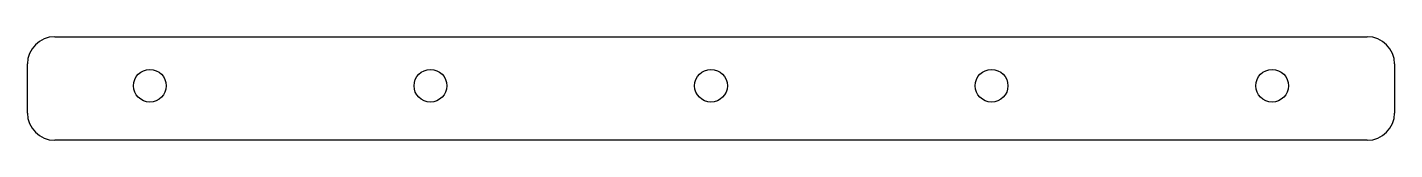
# Model space of a CAD drawing. Extents: x 0 to 250, y 0 to 19.
import ezdxf

# ---------------------------------------------------------------- set-up
doc = ezdxf.new("R2010")
doc.units = 0
doc.header["$MEASUREMENT"] = 0
doc.layers.get('0').update_dxf_attribs({"linetype": 'CONTINUOUS'})

msp = doc.modelspace()

# ---------------------------------------------------------------- linework, layer by layer
for p, q in [((5, 19), (245, 19)), ((0, 5), (0, 14)), ((250, 14), (250, 5)), ((245, 0), (5, 0))]:
    msp.add_line(p, q)
for centre in [(22.4, 10), (73.7, 10), (125, 10), (176.3, 10), (227.6, 10)]:
    msp.add_circle(centre, 3)
for centre, start, end in [((5, 14), 90, 180), ((245, 14), 0, 90), ((5, 5), 180, 270), ((245, 5), 270, 0)]:
    msp.add_arc(centre, 5, start, end)

doc.saveas('drawing.dxf')
